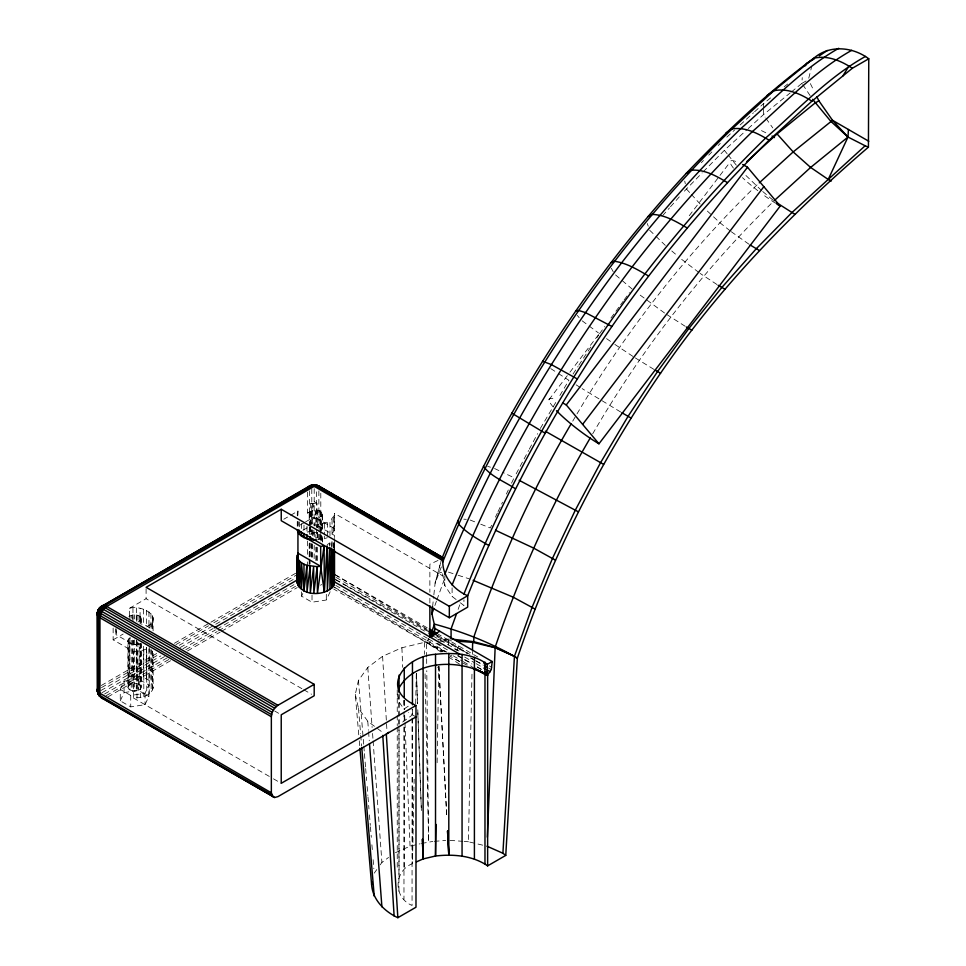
<?xml version="1.0" encoding="UTF-8"?>
<svg xmlns="http://www.w3.org/2000/svg" width="966" height="966" viewBox="0 0 966 966"><rect width="100%" height="100%" fill="white"/><g stroke="black" fill="none" stroke-linecap="round" stroke-linejoin="round"><path stroke-width="0.72" stroke-dasharray="4.83 3.62" d="M763.442 109.194L763.382 114.737L765.096 117.14M763.466 107.806L763.514 103.652L771.556 97.107M334.164 547.819L334.26 541.95L334.333 548.024M437.115 762.742L438.769 666.468L436.596 668.122M412.059 718.173L412.059 905.468C393.174 897.583 393.597 871.223 412.458 863.604L414.16 779.176M415.694 703.791L416.334 672.131M482.698 845.165L468.425 841.76L472.048 670.839M472.398 654.344L472.459 651.35M333.234 548.374L333.403 542.518M331.736 547.517L331.978 541.503L327.196 544.655M329.696 546.201L329.853 543.218L329.865 546.213M791.408 91.927L801.913 83.378L802.239 77.618M334.333 515.446L329.974 521.06L329.974 536.287L334.333 530.66L334.465 513.357L443.008 576.026M334.333 530.66L334.465 513.357M334.333 537.543L334.465 535.442L314.204 523.741M432.599 606.672L433.698 596.396M433.855 594.923L435.111 583.162L441.426 559.869M458.56 645.904L457.256 649.985M116.644 630.943L115.956 634.602L133.393 644.672L140.517 644.129M358.76 734.812L355.283 694.361L358.458 680.426L367.78 667.446L382.596 656.3L401.904 647.751L424.388 642.366L433.819 641.641M131.243 690.533L128.816 689.12L127.923 687.212L127.923 640.772L128.816 638.864L131.243 637.451L131.243 690.533C134.588 691.523 140.203 691.294 141.205 687.212L141.205 643.767M127.923 687.212C129.48 681.96 139.647 681.96 141.205 687.212M322.499 514.033C320.929 519.285 310.774 519.285 309.205 514.033C310.774 508.78 320.929 508.78 322.499 514.033L322.27 530.249L322.27 513.043M128.816 616.779C132.197 613.953 139.708 613.869 141.205 618.699L140.311 620.619L137.884 622.019M808.759 78.186L811.694 66.594M440.653 562.635L435.111 583.162L441.8 565.702M146.735 626.849C164.715 616.719 140.372 604.185 129.408 608.351L129.408 618.047M113.143 628.045L113.143 639.83L133.393 651.519L133.393 697.959C140.71 698.032 150.793 696.208 153.147 688.118L153.147 650.673M297.274 515.88L297.939 511.062L283.811 519.213M434.869 605.561L436.39 601.323M436.898 599.91L444.541 578.755M458.113 609.401L460.613 602.446M426.634 657.206L426.465 642.197L428.771 638.598L428.771 639.83L425.861 642.257L333.681 589.031M120.267 689.422L124.095 681.163L138.392 678.953L148.861 685.003L148.861 696.414L145.033 704.673L130.736 706.883L120.267 700.845L120.267 689.422L130.736 695.46L145.033 693.25L148.861 685.003M120.267 700.845L124.095 692.586L124.095 681.163M330.155 591.747L326.315 600.007L312.018 602.216L301.549 596.179L303.191 592.641M491.597 525.275L490.317 527.979L478.23 523.21M495.461 517.124L497.381 513.055M498.033 511.69L502.525 502.187M506.389 494.049L508.309 489.979M511.533 483.181L514.105 477.759L502.38 472.217M516.17 473.859L528.607 450.494M529.296 449.19L537.579 433.613M540.344 428.421L556.875 400.576M559.882 395.505L568.889 380.314L557.998 373.287M572.729 421.152C622.889 334.973 684.592 255.483 755.992 185.846L758.177 183.854M592.677 433.843C642.028 348.98 702.632 270.589 772.885 201.991M573.031 374.023L578.006 366.476M578.827 365.208L592.086 345.067M597.048 337.52L598.703 334.997M310.098 527.339L309.205 529.259L311.161 531.976L317.572 532.966M374.228 873.155L376.788 869.593M380.193 864.824L381.908 862.445L388.574 857.434M599.536 333.741L604.813 326.484M610.971 318.019L619.774 305.932M620.655 304.725L623.299 301.09M624.181 299.883L629.458 292.626M549.002 399.67L569.034 373.383M569.94 372.188L599.089 333.97M689.253 215.72L730.236 161.962M662.555 215.72L669.498 207.907M670.489 206.784L680.414 195.627M684.375 191.159L702.197 172.842M701.34 162.65L703.441 160.513M708.718 155.164L711.87 151.952M718.197 145.54L720.298 143.391M703.248 171.779L724.355 150.334L747.116 129.565M726.806 137.136L734.583 130.036M740.149 124.964L753.504 112.781M754.615 111.766L763.514 103.652M748.203 128.575L763.382 114.737L790.236 92.881M784.187 86.819L787.64 84.018M310.098 534.198L315.846 532.278L315.846 538.267M320.543 585.251L321.606 584.466M402.689 722.049L412.059 715.178L412.059 709.467M437.465 573.575L441.655 572.27M397.243 694.192L398.922 701.859L403.969 709.02L409.741 705.252M801.913 83.378L807.105 80.383M129.408 608.351L146.095 598.715L302.467 689M305.594 521.857L310.702 518.911L310.702 503.697L314.204 501.668L317.017 503.286L317.017 518.513L334.465 528.583M307.611 513.079L310.907 511.183L311.789 511.69L307.611 513.079L307.611 490.245M304.314 522.594L297.939 526.289L297.939 522.135M113.143 639.83L123.153 634.046M302.938 530.249L307.949 527.351M101.261 685.51L157.422 653.076M174.399 643.284L209.658 622.925M210.962 622.164L295.862 573.152M101.49 687.611L158.955 654.429M175.933 644.624L208.584 625.775M213.8 622.756L296.079 575.253M100.838 690.569L160.911 655.89M179.205 645.336L294.123 578.984M101.889 692.755L164.57 656.566M180.244 647.51L213.015 628.588M104.557 693.999L167.251 657.81M182.924 648.754L215.563 629.904M216.879 629.156L293.93 584.672M106.151 695.677L168.833 659.488M185.81 649.683L217.157 631.583M218.461 630.834L295.524 586.35M107.854 696.921L170.547 660.732M187.525 650.927L220.176 632.078M221.48 631.317L297.226 587.594M451.931 655.069L450.023 656.131L460.239 662.06M313.829 524.743L320.978 524.381L329.974 521.06M438.033 560.449L429.87 564.229L429.87 592.279M311.789 530.72L307.611 532.109L310.907 530.213L311.789 530.72L311.789 536.673M395.456 852.664L410.055 846.192L420.053 843.801M133.393 651.519L140.517 650.975L146.735 648.923L146.735 695.363M320.978 535.454L320.978 539.608L327.365 537.724M317.572 539.813L320.543 538.823L322.499 536.106L322.499 542.107M421.478 843.463L432.877 841.434M124.095 692.586L138.392 690.376L148.861 696.414M310.702 503.697L317.017 503.286M153.147 688.118C152.326 677.287 138.041 675.548 129.408 676.864L129.408 637.922M425.861 642.257L446.57 652.364M314.131 525.552L320.543 526.542L322.499 529.259M439.699 641.195L451.351 640.736M434.302 841.326L445.676 840.468M449.601 639.094L437.695 639.516L440.351 641.05M463.777 519.177L466.3 519.334M449.939 840.36L462.738 841.326M464.163 841.434L468.425 841.76M150.962 613.579L150.962 628.806L146.397 625.606L140.082 623.638L140.082 608.423M487.709 466.433L490.486 467.17M448.465 572.138L456.737 574.806M458.113 575.253L469.15 578.803M470.164 520.034L476.89 522.691M415.984 716.941L408.594 712.534M494.556 468.522L501.076 471.601M441.076 652.098L426.26 642.414L445.169 651.736M761.486 130.615L768.212 133.972M455.36 659.223L467.339 665.32M335.673 579.552L427.612 631.233M436.801 636.401L467.013 653.39M454.72 649.104L457.341 650.577M470.406 657.906L474.318 660.104M475.622 660.841L483.459 665.236M335.178 574.673L429.278 628.999M437.043 633.479L477.953 657.109M336.228 577.511L427.564 630.243M434.084 634.01L469.899 654.682M489.364 665.924L491.96 667.421M335.492 579.672L345.876 585.674M347.168 586.422L427.648 632.887M432.84 635.882L461.036 652.159M471.13 657.991L474.91 660.176M476.166 660.901L482.481 664.536M488.784 668.182L491.296 669.631M464.67 657.049L474.91 662.954M476.19 663.69L482.577 667.385M335.794 585.432L427.286 638.248M428.59 638.997L449.975 651.35M457.655 655.781L462.859 658.788M464.163 659.537L471.976 664.053M477.18 667.047L481.08 669.305M334.067 587.026L446.775 652.098M453.187 655.805L462.038 660.901M463.294 661.638L472.132 666.745M426.26 642.414L442.525 651.808L333.91 587.231M303.771 689.748L311.583 694.264M274.755 711.048L278.643 713.294M133.393 697.959L272.158 778.065M273.45 778.813L281.227 783.305M620.643 411.987L582.124 388.622M335.057 574.794L427.129 629.144M437.501 635.266L469.911 654.405M437.369 643.223L441.233 645.517M457.981 655.455L472.145 663.871M477.301 666.926L482.445 669.993M653.849 369.338L634.191 357.227M685.184 326.279L665.755 313.853M576.11 384.842L580.928 387.861M716.941 284.499L700.145 273.426M550.741 368.601L556.79 372.502M748.964 244.217L731.298 231.743M632.959 356.418L614.69 344.294M448.478 656.94L459.587 664.197M664.548 313.008L637.729 293.338M606.527 338.619L613.531 343.485M698.961 272.545L681.525 259.25M582.172 320.833L587.968 325.144M589.115 326.001L598.377 332.884M355.283 694.361L358.471 708.295L367.78 721.276L382.596 732.421M442.585 573.768L444.843 585.65L452.1 596.445L459.2 601.89M460.384 602.796L463.934 605.525L463.934 599.801M730.139 230.826L719.767 222.627L706.255 210.033M761.594 190.556L744.049 173.675M762.717 191.497L773.935 200.916M671.781 250.979L677.19 255.579M615.571 274.948L621.078 279.633M622.176 280.575L632.09 289.003M649.659 230.234L654.876 235.281M655.914 236.296L665.308 245.376M686.367 188.925L690.292 193.236M691.282 194.311L700.121 204.007M577.306 315.399L579.165 317.693M724.355 150.334L727.12 153.763M728.038 154.898L736.321 165.174M765.953 118.335L772.788 127.935M802.746 84.597L810.148 95.646M611.321 268.258L613.205 271.712M810.365 83.607L813.638 90.224M647.28 223.52L648.234 226.201M127.923 640.772C129.203 645.288 135.747 645.3 139.261 643.489L139.261 689.917M684.749 181.089L685.28 183.697M359.267 740.813L359.787 746.803M358.471 708.295L360.608 733.834M360.729 735.343L361.622 745.861M358.458 680.426L363.711 744.677M363.832 746.163L364.327 752.14M364.448 753.637L365.546 767.089M365.667 768.574L366.645 780.528M367.14 786.505L367.865 795.477M367.986 796.962L368.964 808.916M369.459 814.893L370.316 825.35M370.437 826.848L371.294 837.305M371.898 844.779L372.514 852.241M373.118 859.716L373.854 868.675M367.78 721.276L368.469 730.248M368.577 731.745L369.266 740.729M367.78 667.446L372.127 727.446M372.562 733.448L372.997 739.449M373.105 740.946L381.908 862.445M382.596 656.3L386.907 729.97M438.95 666.214L446.763 816.077M438.769 666.468L446.811 817.634M401.904 647.751L402.701 667.289M404.066 700.362L404.44 709.382M404.682 715.395L404.935 721.409M404.995 722.918L410.055 846.192M417.566 703.731L416.479 673.592L417.481 703.767M417.783 709.756L421.393 810.716M417.807 712.811L421.43 812.237M424.388 642.366L424.642 654.356M425.052 673.845L428.614 841.76L426.779 670.706M297.274 513.103L297.311 515.192M136.689 640.567L137.136 676.574M426.646 658.703L426.706 664.705M146.434 647.462L146.518 678.953M333.499 542.578L333.499 548.567M331.978 541.503L331.99 547.493M115.956 628.612L115.956 634.602L115.956 629.059M452.1 587.871L452.1 596.445M448.514 640.518L448.514 645.034M444.843 575.651L444.843 585.65M429.87 598.232L429.87 604.185M412.458 709.273L412.458 716.76M412.458 718.257L412.458 863.604M404.247 700.398L404.247 709.382M404.247 715.383L404.247 721.373M404.247 727.362L404.247 869.714M403.969 700.447L403.969 709.02M403.969 712.014L403.969 721.01M403.969 727L403.969 899.31M399.067 694.035L399.067 724.005M399.067 729.994L399.067 876.838M398.922 694.723L398.922 724.343M398.922 725.84L398.922 892.161M397.243 689.917L397.243 725.659M397.243 727.157L397.243 868.011M334.465 538.436L334.465 548.917M333.524 517.474L333.524 532.689M332.05 519.37L332.05 534.584M327.365 522.497L327.365 536.347M326.315 594.295L326.315 600.007M324.335 523.62L324.335 534.693M324.335 536.082L324.335 538.847M322.27 536.613L322.27 542.614M321.606 512.125L321.606 531.179M321.606 535.695L321.606 542.518M320.978 524.381L320.978 529.923M320.797 493.228L320.797 530.551M320.797 532.037L320.797 540.996M320.543 511.328L320.543 531.976M320.543 534.898L320.543 540.888M319.166 510.712L319.166 531.191M319.166 534.283L319.166 540.284M318.865 490.885L318.865 528.197M318.865 534.174L318.865 540.139M317.572 510.326L317.572 527.424M317.572 532.411L317.572 538.4M317.572 547.299L317.572 560.86M317.44 524.755L317.44 527.533M317.44 533.063L317.44 539.982M316.619 491.839L316.619 527.665M316.619 529.151L316.619 538.11M316.619 547.07L316.619 561.995M315.846 510.205L315.846 526.18M315.846 547.251L315.846 562.236M314.204 488.675L314.131 526.047M314.204 531.952L314.204 537.929M314.204 545.392L314.131 560.86M313.829 530.274L313.829 538.581M312.537 510.712L312.537 525.939M312.537 529.815L312.537 532.58M312.537 532.785L312.537 535.78M312.537 543.93L312.537 559.749M312.018 595.08L312.018 602.216M311.789 488.856L311.789 523.403M311.789 544.124L311.789 559.024M311.161 511.328L311.161 526.542M311.161 529.199L311.161 531.976M311.161 543.315L311.161 558.3M310.907 511.183L310.907 527.279M310.303 527.086L310.303 534.005M310.098 512.125L310.098 525.637M310.098 527.025L310.098 531.179M310.098 543.182L310.098 564.156M309.543 490.825L309.543 512.234M309.543 531.264L309.543 534.234M309.543 543.17L309.543 561.041M309.434 513.043L309.434 526.096M309.434 527.484L309.434 530.249M309.434 543.097L309.434 558.07M309.434 559.085L309.434 564.059M309.205 514.033L309.205 522.34M309.205 543.604L309.205 558.577M309.205 560.075L309.205 564.567M307.611 541.057L307.611 555.945M307.611 561.898L307.611 566.366M306.983 526.277L306.983 533.196M303.988 525.106L303.988 530.648M301.44 523.632L301.44 530.563M301.549 591.892L301.549 596.179M299.436 521.906L299.436 528.837M298.047 521.374L298.047 528.293M297.939 511.062L297.939 515.216M297.274 521.411L297.274 528.33M153.099 617.528L153.099 632.754M152.495 621.657L152.495 629.965M152.495 651.229L152.495 690.171M152.362 615.499L152.362 630.726M152.362 651.048L152.362 684M151.167 623.589L151.167 629.132M151.167 650.166L151.167 692.103M150.962 649.14L150.962 682.093M149.235 625.352L149.235 628.117M149.235 647.425L149.235 693.854M148.957 611.852L148.957 627.079M148.957 648.91L148.957 680.366M146.397 610.379L146.397 625.606M146.397 647.437L146.397 678.893M146.095 588.729L146.095 598.715M145.033 693.25L145.033 704.673M143.801 650.13L143.801 696.558M143.415 609.22L143.415 624.447M143.415 646.278L143.415 677.734M141.205 618.699L141.205 622.853M140.988 617.709L140.988 623.251M140.976 643.271L140.976 688.203M140.517 650.975L140.517 697.416M140.311 616.779L140.311 623.71M140.311 643.356L140.311 689.12M140.082 643.972L140.082 676.925M139.261 615.994L139.261 622.913M138.392 678.953L138.392 690.376M137.884 615.378L137.884 622.297M137.884 641.943L137.884 690.533M137.003 641.835L137.003 644.6M137.003 651.446L137.003 697.887M136.556 608L136.556 623.215M136.556 640.555L136.556 676.502M136.278 614.992L136.278 620.534M136.278 641.569L136.278 690.919M134.564 614.859L134.564 619.013M134.564 639.939L134.564 691.04M133.393 640.518L133.393 644.672M132.958 607.976L132.958 621.814M132.958 640.53L132.958 676.49M132.849 614.992L132.849 619.146M132.849 640.072L132.849 690.919M131.243 615.378L131.243 618.143M130.736 695.46L130.736 706.883M129.867 615.994L129.867 618.759M129.867 638.067L129.867 689.917M128.816 638.864L128.816 689.12M128.152 639.782L128.152 688.203M553.24 407.06A41.949 6.859 37.3 0 1 556.271 399.791M775.626 203.295A41.949 6.859 37.3 0 1 763.309 194.842M757.839 190.7A41.949 6.859 37.3 0 1 742.468 177.647M733.46 168.132A41.949 6.859 37.3 0 1 737.505 162.095M312.779 503.419L310.702 518.911L317.017 518.513L312.779 503.419"/><path stroke-width="1.45" d="M428.952 633.636L432.84 635.882C438.467 626.777 429.472 616.308 432.599 606.672M334.115 550.753L333.524 585.976C325.361 596.674 299.991 596.698 297.274 581.617L297.842 553.12L320.676 566.305L324.335 592.134L327.1 546.14M436.064 824.421L435.521 856.009L423.12 858.931L416.455 861.853M472.495 649.852L472.652 642.354L457.039 641.17M333.185 549.835L332.05 587.871L331.99 548.99M487.347 837.172L495.135 647.739L472.652 642.354M331.664 549.014L329.974 589.574L329.865 547.71M329.623 547.698L327.365 591.011L327.196 546.152M359.907 748.3L371.608 884.651C372.671 899.865 384.661 911.578 397.847 917.7L415.984 907.231L415.984 705.506L281.227 783.305L281.227 714.792L314.192 695.762L314.192 684.351L146.095 587.304L281.239 509.275L281.239 520.698L449.335 617.745L467.689 607.143L467.689 595.72C452.849 589.538 440.605 574.13 443.128 557.708L318.708 485.898L314.204 484.763L308.492 486.949C311.39 483.942 316.933 484.377 319.915 486.949L316.293 485.149L104.835 607.578L98.786 614.473L98.472 616.634L98.786 694.735L101.889 698.14L274.646 797.505L277.942 796.624L415.984 716.941M472.664 668.037L487.299 675.488L487.299 664.33C472.881 653.378 452.982 652.448 435.521 654.296L435.521 856.009C453.199 853.956 472.64 855.502 487.637 865.862L505.761 855.393L502.9 853.256L514.443 656.288L532.145 607.191L552.504 558.336L575.374 510.036L600.611 462.605L628.057 416.346L657.52 371.572L688.83 328.549L721.771 287.566L756.124 248.89L791.685 212.774L865.138 145.769L868.422 147.146L868.772 58.769C852.749 46.791 829.504 44.484 813.734 58.298C767.559 92.362 725.792 132.004 686.186 173.409C582.498 285.562 499.41 416.684 442.054 558.215M505.761 855.393L517.353 658.172C551.417 557.068 600.152 461.12 660.551 373.226C718.571 288.254 790.526 214.005 868.422 147.146M848.426 129.492L847.991 137.039L828.224 179.447L831.412 180.932M333.499 550.065L333.524 585.976L334.465 581.87L334.465 550.415M273.281 797.083L271.349 792.82L271.349 716.7L272.231 712.389L274.646 708.199L277.942 705.277L314.192 684.351M303.988 590.854L306.91 565.351C302.37 563.915 296.888 560.582 297.25 555.136L297.311 583.693L297.335 557.177L298.047 585.734L298.096 559.181L299.436 587.654L299.484 561.065L301.44 589.381L301.477 562.755L303.988 590.854L303.976 564.204M102.867 698.056L103.253 698.563L99.196 695.701L97.494 691.837L97.494 612.166L99.957 607.445L309.543 485.983L312.115 485.149L442.947 560.751M271.349 792.82L97.494 691.837L97.264 613.241L100.838 606.841L311.873 485.053M320.676 546.514L324.093 545.766L317.44 593.269L317.186 566.644L320.676 566.305L320.676 546.514L297.939 533.135L297.939 579.564L297.274 581.617L297.842 553.12L297.939 579.564L214.319 627.84M97.494 691.837L97.542 688.673L98.049 693.902L99.957 696.558L99.957 617.745L101.575 611.261L100.838 606.889L103.253 605.453L106.55 606.334L277.942 705.277M98.472 611.249L99.957 607.445L98.049 610.101L97.264 613.241L97.542 615.342L99.957 617.745L271.349 716.7M271.567 714.598L100.174 615.644L98.786 614.473L97.795 611.309L99.196 608.302L103.253 605.453L102.65 607.034L103.253 609.256L274.646 708.199M97.542 612.553L97.542 615.342M371.608 884.651L372.26 881.777M435.521 654.296C405.478 656.047 378.358 688.553 415.984 705.506M398.451 689.096C414.052 658.945 461.301 658.921 487.637 675.306L487.637 865.862M101.575 606.056L98.049 610.101L97.264 613.241L100.585 608.085L314.204 484.884L443.249 559.217M309.543 486.441L310.907 485.56L317.5 485.56L443.177 557.841M725.2 135.325L726.07 132.897L732.023 128.901L773.79 90.792L813.734 58.298C827.319 54.893 841.157 60.858 852.338 68.26L868.772 58.769M431.814 614.026L433.843 608.387M456.604 613.567L451.086 628.866L451.086 639.045M439.759 631.245L429.87 636.956L434.507 624.121C463.354 631.993 491.561 642.958 517.353 658.172M98.049 693.902L97.494 689.422L98.049 693.902L100.174 695.713L271.567 794.668M442.585 562.345C508.442 400.347 606.757 251.124 732.023 128.901C745.366 126.8 758.068 133.465 769.105 140.227L811.935 101.152L852.338 68.26M444.843 574.227C489.207 462.931 549.4 358.157 621.706 262.692C658.377 215.285 698.068 170.27 740.994 128.43C772.643 100.838 801.949 69.178 838.73 48.3M452.1 585.01C497.164 471.384 558.288 364.339 632.102 266.954C669.088 219.125 709.141 173.735 752.442 131.521C784.561 103.519 814.266 71.339 851.71 50.329M463.934 594.09C509.227 479.679 570.677 371.838 644.998 273.813C682.105 225.851 722.266 180.316 765.7 137.969C797.976 109.846 827.826 77.485 865.488 56.426M769.105 140.227C637.717 268.319 535.55 425.451 467.689 595.72L449.335 606.322L449.335 617.745M98.786 609.28L97.228 613.941L98.472 616.634L100.174 615.644L98.93 609.546L100.585 608.085L99.196 608.302M805.439 65.773L806.586 63.345L814.278 58.902M272.231 712.389L100.838 613.434L103.253 609.256L100.838 609.582L99.196 611.092M474.656 668.194L487.299 675.488L491.296 669.631L492.189 661.517L434.507 628.214M571.22 423.7C531.348 491.114 499.084 562.924 473.823 637.029L473.823 641.678L495.437 647.558L514.443 656.288L517.293 658.438M590.383 437.719C551.574 503.709 520.119 573.925 495.437 646.375L495.437 647.558M842.775 76.06L849.054 65.917M747.503 167.239L780.19 206.096L598.956 443.792L566.269 404.935L747.503 167.239A41.949 6.859 37.3 0 0 742.637 164.522M582.619 424.364L763.852 186.667M100.838 606.841L103.253 605.453M746.682 161.66L777.075 133.936L815.075 103.012L818.878 100.814L832.523 120.303L847.991 137.039L865.138 145.769M759.264 182.852L793.183 151.916L832.523 120.303L868.772 141.241M773.935 200.916L810.631 167.444L847.991 137.039L830.796 121.305L812.611 99.329M308.492 486.949L309.7 485.898M388.658 732.349L386.315 734.063L397.847 917.7M767.052 95.513L773.79 90.792C787.326 87.749 800.729 94.064 811.935 101.152M819.277 55.895L827.319 50.461M98.049 610.101L98.93 609.546M686.186 173.409L691.366 170.197C704.48 169.219 716.518 176.09 727.41 182.574M100.838 609.582L104.835 607.578L276.228 706.52M487.299 664.33L492.189 661.517M647.631 216.795L652.086 214.404C664.898 214.73 676.333 221.637 687.116 227.928M100.838 606.889L104.835 605.61L104.835 607.578L102.65 607.034L106.55 606.334M610.681 262.764L614.424 261.255C626.849 263.03 637.789 269.816 648.488 275.974M575.567 311.016L578.634 310.448L585.396 312.573L611.78 326.411M98.786 614.473L97.494 614.581L98.049 612.794L100.838 613.434M101.575 611.261L273.281 710.203M316.232 539.982C309.168 539.982 299.762 538.026 297.311 530.406M315.846 539.946L312.537 539.426M452.511 639.202L473.823 641.678M99.196 695.701L100.585 695.918L101.575 697.947L103.253 698.563L99.196 695.701L97.264 690.762L98.049 691.209M542.506 361.26L551.224 364.508L577.233 378.926M473.123 580.325L513.175 597.169L535.067 609.063M495.522 530.274L533.63 548.084L555.438 560.159M495.135 647.739L514.443 656.288M486.973 846.192L502.9 853.256M474.403 668.798L484.98 673.531L484.98 863.833M479.148 670.79L484.98 673.531M794.837 214.283L776.302 202.498M759.252 250.436L750.159 245.002M519.189 480.295L578.332 511.811M724.85 289.148L718.149 285.272M691.885 330.167L686.391 327.039M660.551 373.226L655.069 370.087M488.651 545.404C478.025 539.233 466.856 533.244 458.56 523.983L457.763 520.529M515.458 488.772C504.771 481.66 491.223 476.781 483.411 466.349M545.307 431.21L603.593 464.344M428.916 631.981L434.169 634.928M484.075 662.99L486.707 664.463L484.183 662.833M429.906 635.181L432.514 636.642M484.775 665.972L487.383 667.434M631.052 418.049L621.875 412.711M545.053 433.166L511.726 413.146M317.5 485.56L443.309 558.179M281.239 509.275L449.335 606.322M429.278 628.999L437.043 633.479M428.868 630.991L434.084 634.01M484.171 662.93L486.767 664.427M484.992 665.997L487.516 667.458M334.465 581.87L459.731 654.199M483.857 668.122L490.257 671.817M98.472 692.755L100.838 697.162L274.646 797.505M429.713 630.677L436.197 634.505M772.076 136.073L774.43 137.595M828.224 179.447L810.631 167.444L793.183 151.916L777.075 133.936M486.309 674.546L487.637 675.56M318.708 485.898L319.915 486.949M100.838 697.126L101.575 697.947M816.91 96.842L818.878 100.814M316.534 485.053L314.204 484.763L314.204 486.441M361.743 747.37L374.228 896.146M369.483 743.723L381.908 906.857M382.778 735.428L394.128 916.058M448.804 855.043L447.548 831.074L448.804 855.043L448.804 653.33M423.12 858.931L422.42 839.345L423.12 858.931L423.12 657.218M324.093 545.766L324.335 592.134M484.98 662.108L484.98 673.157M474.403 657.375L474.403 859.1M462.062 654.38L462.062 856.105M429.87 605.682L429.87 636.956M412.458 661.879L412.458 704.782M404.247 667.989L404.247 697.392M399.067 675.113L399.067 692.537M334.333 549.521L334.333 583.947M310.303 536.77L310.303 539.535M306.983 534.572L306.983 538.726M303.988 533.413L303.988 537.567M301.44 531.94L301.44 536.094M299.436 530.213L299.436 534.367M298.047 529.682L298.047 532.447M598.956 443.792A41.949 6.859 37.3 0 1 556.525 410.707M562.574 402.846A41.949 6.859 37.3 0 1 566.269 404.935M780.19 206.096A41.949 6.859 37.3 0 1 776.809 204.031M310.171 566.161L306.983 592.013L306.91 565.351L317.186 566.644L313.829 593.245L313.636 566.595L310.303 592.822L310.171 566.161M487.589 673.06L484.98 671.563L487.601 673.048"/></g></svg>
